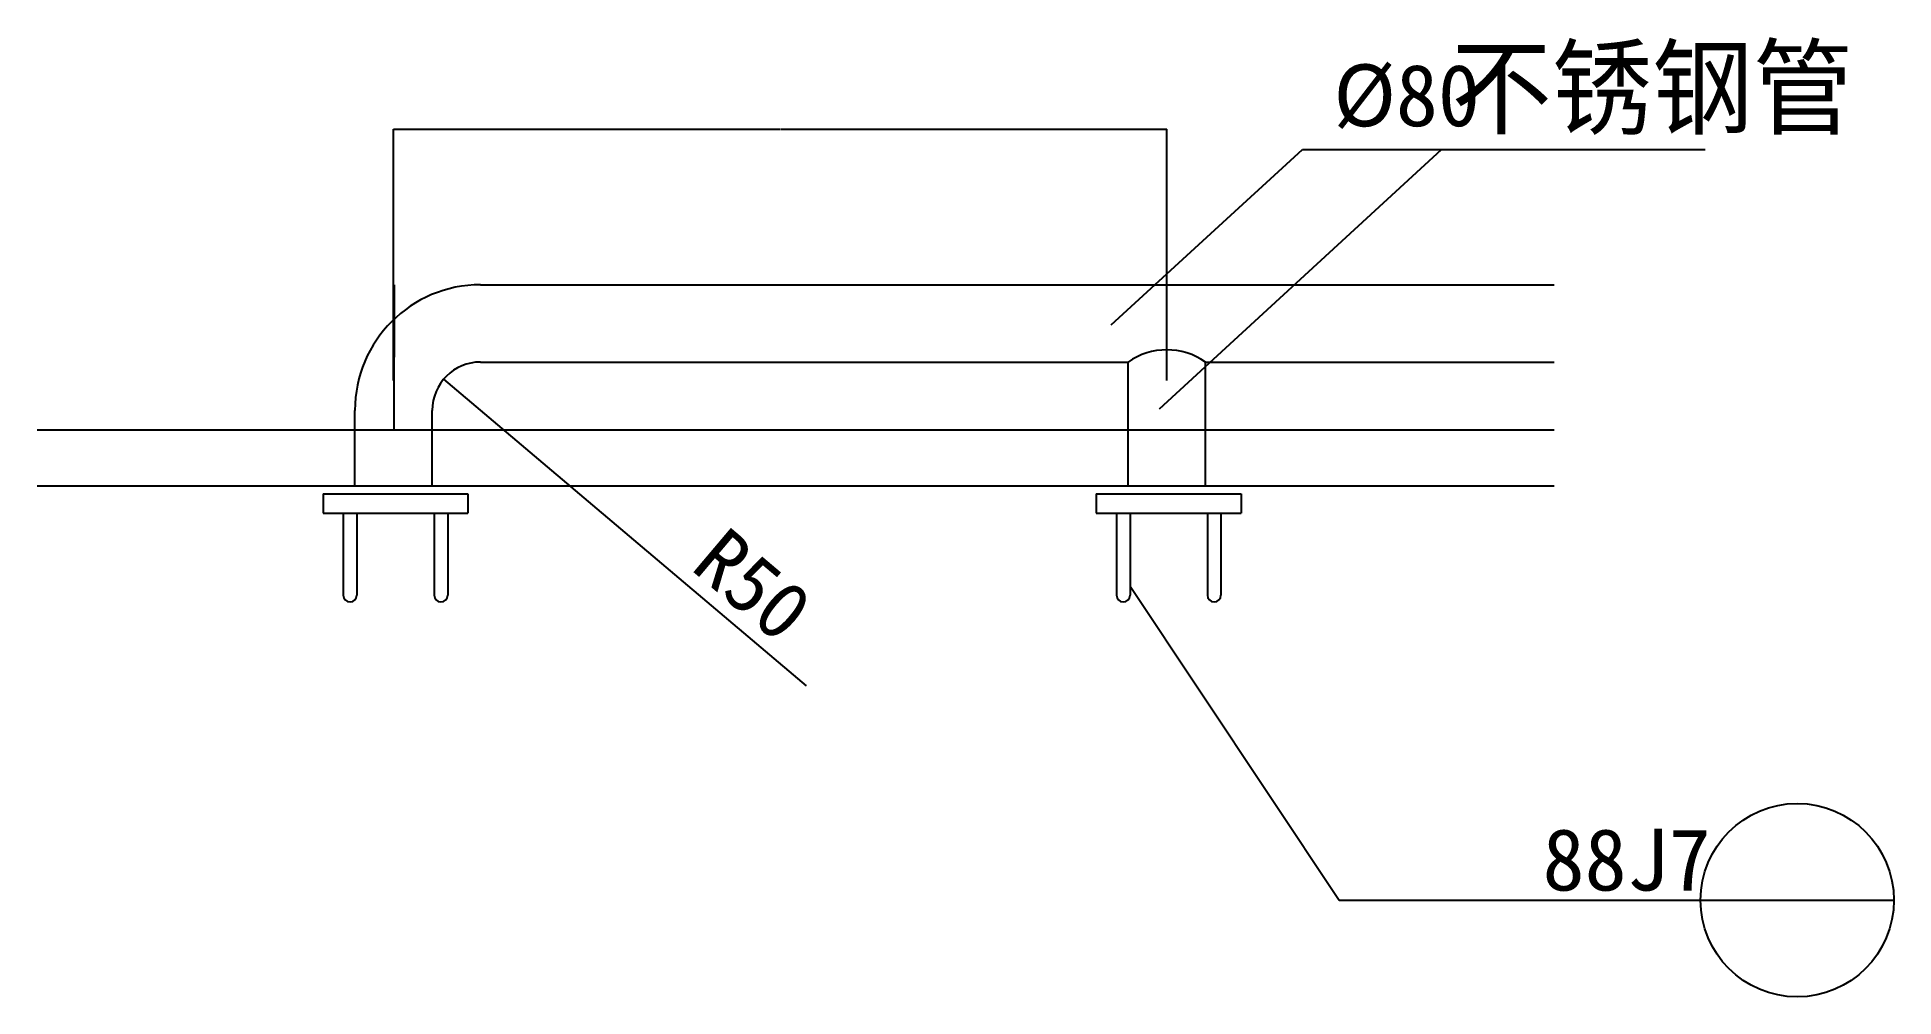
# Model space of a CAD drawing. Header units: metres. Extents: x -174464 to -164859, y 8736 to 13700.
import ezdxf

# ---------------------------------------------------------------- set-up
doc = ezdxf.new("R2010")
doc.units = ezdxf.units.M
for name, color, linetype in [('PUB_DIM', 3, 'Continuous'), ('PUB_TEXT', 7, 'Continuous'), ('WALL', 255, 'Continuous'), ('不锈钢管', 7, 'Continuous')]:
    doc.layers.add(name, color=color, linetype=linetype)
doc.dimstyles.get("Standard").update_dxf_attribs({"dimtxt": 2.5, "dimasz": 2.5, "dimexe": 1.25, "dimexo": 0.625, "dimtad": 1, "dimcen": 2.5, "dimazin": 3, "dimtfac": 1, "dimtmove": 0, "dimatfit": 3})

# ---------------------------------------------------------------- blocks, each defined once
blk = doc.blocks.new('_INDEX')
blk.add_line((-0.5, 0), (0.5, 0))
blk.add_circle((0, 0), 0.5)
blk = doc.blocks.new('*D1')
for p, q in [((-172617.55, 12419.41), (-172617.55, 12044.41)), ((-172617.8, 12044.41), (-172618.05, 12044.41)), ((-172617.55, 11669.41), (-172617.55, 12044.41)), ((-172617.55, 12044.41), (-172617.55, 12044.41)), ((-172617.3, 12044.41), (-172617.05, 12044.41))]:
    blk.add_line(p, q)
at = {"layer": 'Defpoints'}
for p in [(-172617.55, 12419.41), (-172617.55, 12044.41), (-172617.55, 11669.41)]:
    blk.add_point(p, dxfattribs=at)
at = {"layer": 'PUB_DIM', "insert": (-172617.55, 12045.535), "char_height": 1, "attachment_point": 5}
blk.add_mtext('150', dxfattribs=at)
blk = doc.blocks.new('*D2')
for p, q in [((-172620.02, 11923.78), (-172620.02, 13223.78)), ((-172619.77, 13223.78), (-170621.52, 13223.78)), ((-170618.52, 13223.78), (-168620.27, 13223.78)), ((-168620.02, 11923.78), (-168620.02, 13223.78))]:
    blk.add_line(p, q)
at = {"layer": 'Defpoints'}
for p in [(-172620.02, 13223.78), (-172620.02, 11923.78), (-168620.02, 11923.78)]:
    blk.add_point(p, dxfattribs=at)
at = {"layer": 'PUB_DIM', "insert": (-170620.02, 13223.78), "char_height": 1, "attachment_point": 5}
blk.add_mtext('800', dxfattribs=at)

msp = doc.modelspace()

# ---------------------------------------------------------------- linework, layer by layer
at = {"layer": 'PUB_DIM'}
for p, q in [((-168908.2, 12212.3), (-167918, 13119.35)), ((-168657.26, 11777.14), (-167198.93, 13119.35)), ((-167918, 13119.35), (-165834.01, 13119.35)), ((-172360.92, 11930.84), (-170484.68, 10344.24)), ((-168809.99, 10860.85), (-167728.9, 9236.38)), ((-167728.9, 9236.38), (-165858.6, 9236.38))]:
    msp.add_line(p, q, dxfattribs=at)
at = {"layer": 'WALL'}
for p, q in [((-172170.02, 12419.41), (-166615.66, 12419.41)), ((-172170.02, 12019.41), (-168820.02, 12019.41)), ((-168420.02, 12019.41), (-166615.66, 12019.41)), ((-174463.9, 11669.41), (-166615.66, 11669.41))]:
    msp.add_line(p, q, dxfattribs=at)
msp.add_lwpolyline([(-174463.9, 11379.41), (-166615.66, 11379.41)], dxfattribs=at)
at = {"layer": '不锈钢管'}
for p, q in [((-168820.02, 11379.41), (-168820.02, 12019.41)), ((-168420.02, 11379.41), (-168420.02, 12019.41)), ((-172820.02, 11379.41), (-172820.02, 11769.41)), ((-172420.02, 11379.41), (-172420.02, 11769.41)), ((-172984.94, 11338.23), (-172234.94, 11338.23)), ((-172984.94, 11338.23), (-172984.94, 11238.23)), ((-172234.94, 11338.23), (-172234.94, 11238.23)), ((-168984.94, 11338.23), (-168234.94, 11338.23)), ((-168984.94, 11338.23), (-168984.94, 11238.23)), ((-168234.94, 11338.23), (-168234.94, 11238.23)), ((-172984.94, 11238.23), (-172234.94, 11238.23)), ((-172879.99, 11238.23), (-172879.99, 10813.66)), ((-172809.99, 11238.23), (-172809.99, 10813.66)), ((-172409.88, 11238.23), (-172409.88, 10813.66)), ((-172339.88, 11238.23), (-172339.88, 10813.66)), ((-168984.94, 11238.23), (-168234.94, 11238.23)), ((-168879.99, 11238.23), (-168879.99, 10813.66)), ((-168809.99, 11238.23), (-168809.99, 10813.66)), ((-168409.88, 11238.23), (-168409.88, 10813.66)), ((-168339.88, 11238.23), (-168339.88, 10813.66))]:
    msp.add_line(p, q, dxfattribs=at)
for centre, radius, start, end in [((-172170.02, 11769.41), 650, 90, 180), ((-172170.02, 11769.41), 250, 90, 180), ((-168620.02, 11733.77), 348.7, 55, 125), ((-172844.99, 10813.66), 35, 180, 0), ((-172374.88, 10813.66), 35, 180, 0), ((-168844.99, 10813.66), 35, 180, 0), ((-168374.88, 10813.66), 35, 180, 0)]:
    msp.add_arc(centre, radius, start, end, dxfattribs=at)

# ---------------------------------------------------------------- block references
at = {"layer": 'PUB_DIM', "xscale": 1000, "yscale": 1000, "zscale": 1000}
msp.add_blockref('_INDEX', (-165358.6, 9236.38), dxfattribs=at)

# ---------------------------------------------------------------- texts
at = {"layer": 'PUB_DIM'}
msp.add_text('R50', height=300, rotation=319.78, dxfattribs=at).set_placement((-171090.56, 10951.23))
at = {"layer": 'PUB_TEXT'}
for s, height, p in [('不锈钢管', 400, (-167148.52, 13239.35)), ('%%c80', 320, (-167758, 13239.35)), ('88J7', 320, (-166676.03, 9286.38))]:
    msp.add_text(s, height=height, dxfattribs=at).set_placement(p)

# ---------------------------------------------------------------- dimensions: what is measured, and where the dimension line sits
at = {"layer": 'PUB_DIM'}
for base, p1, p2, text, picture, middle in [((-172620.02, 13223.78), (-172620.02, 11923.78), (-168620.02, 11923.78), '800', '*D2', (-170620.02, 13223.78)), ((-172617.55, 12044.41), (-172617.55, 12419.41), (-172617.55, 11669.41), '150', '*D1', (-172617.55, 12045.535))]:
    dim = msp.add_linear_dim(base=base, p1=p1, p2=p2, text=text, dimstyle='Standard', dxfattribs=at)
    dim.commit()
    dim.dimension.update_dxf_attribs({"geometry": picture, "text_midpoint": middle})

doc.saveas('drawing.dxf')
